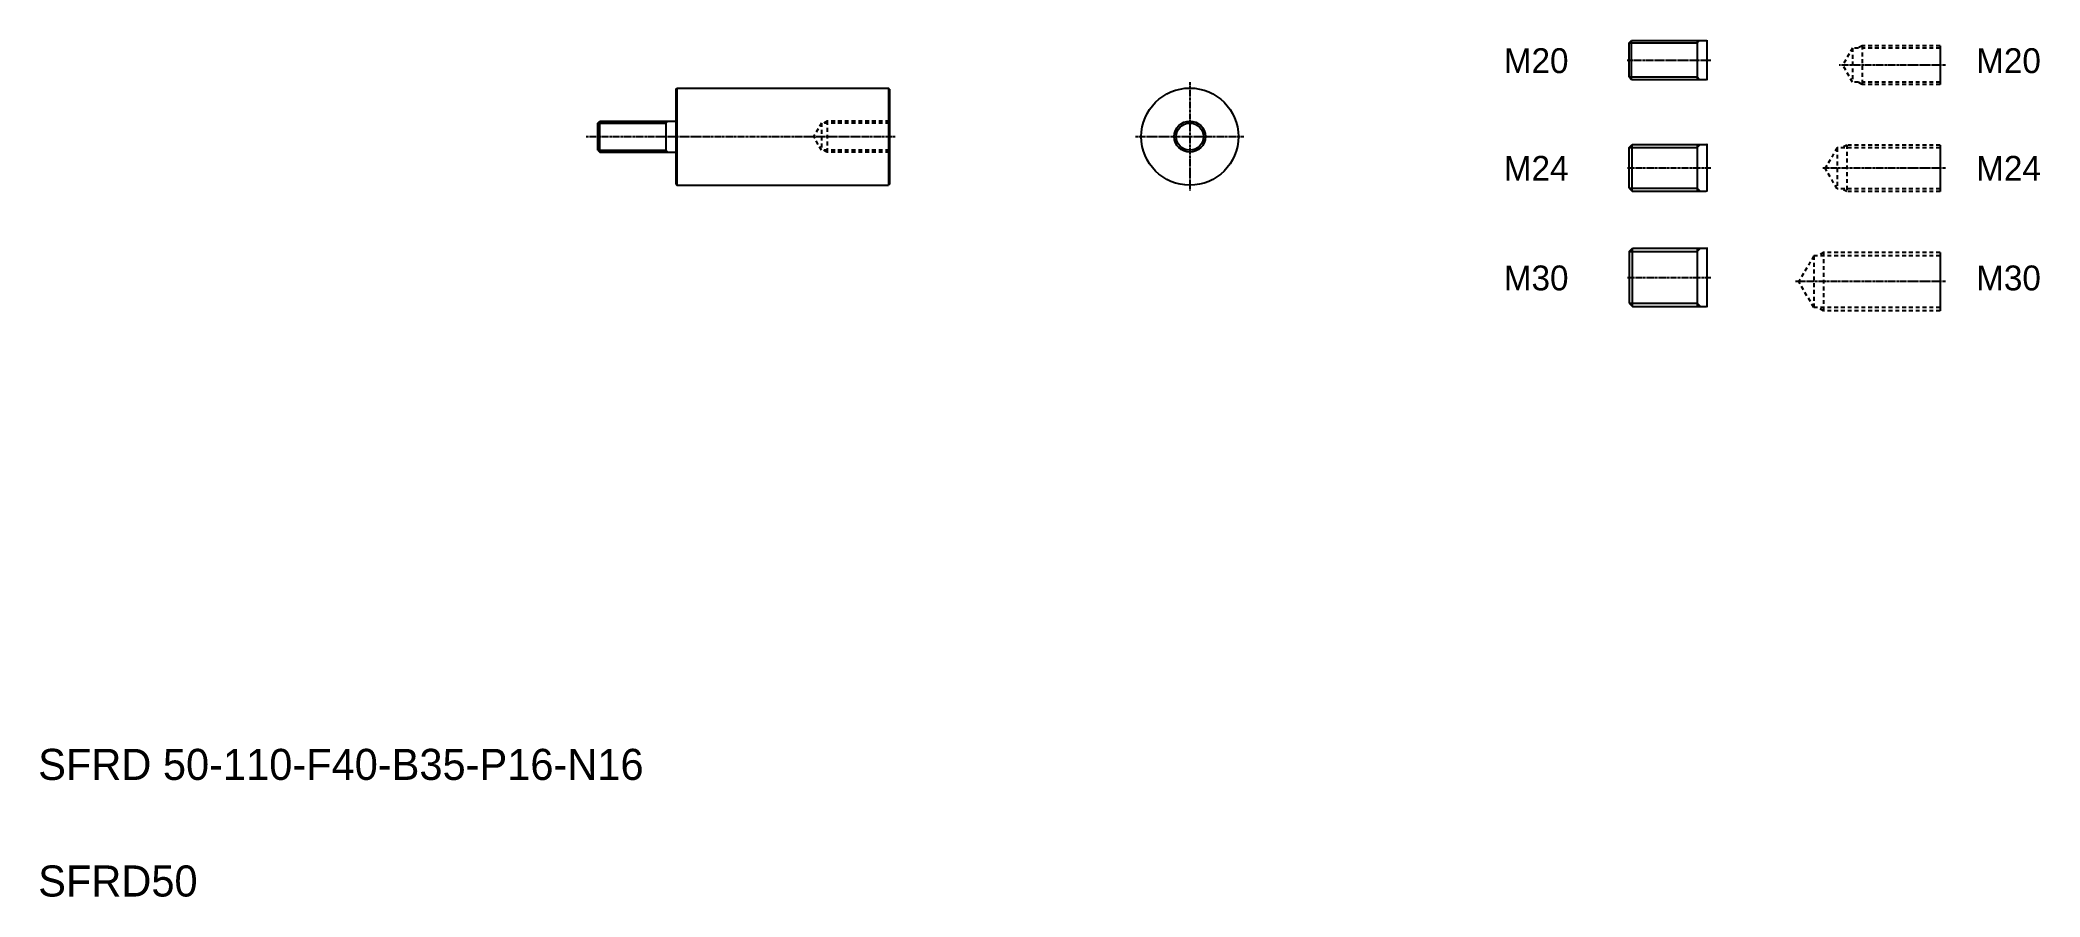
# Model space of a CAD drawing. Extents: x 74 to 1103, y 72 to 513.
import ezdxf

# ---------------------------------------------------------------- set-up
doc = ezdxf.new("R2010")
doc.units = 0
doc.linetypes.add('CENTER', pattern=[2, 1.25, -0.25, 0.25, -0.25])
doc.linetypes.add('DASHED', pattern=[3.5, 2, -1.5])
doc.layers.get('0').update_dxf_attribs({"linetype": 'CONTINUOUS'})
doc.layers.add('CENTER', color=1, linetype='CENTER')

msp = doc.modelspace()

# ---------------------------------------------------------------- linework, layer by layer
at = {"color": 7, "linetype": 'CONTINUOUS'}
for p, q in [((891.7, 511.4), (892.9, 512.6)), ((892.9, 512.6), (931.4, 512.6)), ((892.9, 492.6), (892.9, 512.6)), ((1051.7, 510), (1051.7, 490)), ((401, 487.7), (401.5, 488.2)), ((401, 487.7), (401, 438.7)), ((401.5, 488.2), (401.5, 438.2)), ((401.5, 488.2), (510.5, 488.2)), ((510.5, 488.2), (510.5, 438.2)), ((511, 487.7), (510.5, 488.2)), ((511, 487.7), (511, 438.7)), ((891.7, 493.9), (892.9, 492.6)), ((892.9, 492.6), (931.4, 492.6)), ((361, 470.2), (362, 471.2)), ((362, 471.2), (400.8, 471.2)), ((362, 455.2), (362, 471.2)), ((361, 456.2), (362, 455.2)), ((362, 455.2), (400.8, 455.2)), ((891.7, 457.7), (893.2, 459.2)), ((893.2, 435.2), (893.2, 459.2)), ((893.2, 459.2), (931.4, 459.2)), ((1051.7, 458.9), (1051.7, 434.9)), ((401, 438.7), (401.5, 438.2)), ((401.5, 438.2), (510.5, 438.2)), ((511, 438.7), (510.5, 438.2)), ((891.7, 436.7), (893.2, 435.2)), ((893.2, 435.2), (931.4, 435.2)), ((891.7, 404.1), (893.4, 405.8)), ((893.4, 405.8), (931.4, 405.8)), ((893.4, 375.8), (893.4, 405.8)), ((1051.7, 403.6), (1051.7, 373.6)), ((891.7, 377.6), (893.4, 375.8)), ((893.4, 375.8), (931.4, 375.8))]:
    msp.add_line(p, q, dxfattribs=at)
at = {"color": 3, "linetype": 'CONTINUOUS'}
for p, q in [((891.7, 511.4), (926.7, 511.4)), ((926.7, 511.4), (927.9, 512.6)), ((891.7, 493.9), (926.7, 493.9)), ((926.7, 493.9), (927.9, 492.6)), ((361, 470.2), (396, 470.2)), ((396, 470.2), (397, 471.2)), ((361, 456.2), (396, 456.2)), ((396, 456.2), (397, 455.2)), ((891.7, 457.7), (926.7, 457.7)), ((926.7, 457.7), (928.2, 459.2)), ((891.7, 436.7), (926.7, 436.7)), ((926.7, 436.7), (928.2, 435.2)), ((891.7, 404.1), (926.7, 404.1)), ((926.7, 404.1), (928.4, 405.8)), ((891.7, 377.6), (926.7, 377.6)), ((926.7, 377.6), (928.4, 375.8))]:
    msp.add_line(p, q, dxfattribs=at)
for p, q in [((891.7, 493.9), (891.7, 511.4)), ((511, 475.5), (511, 475.5)), ((361, 456.2), (361, 470.2)), ((511, 463.2), (511, 463.2)), ((891.7, 436.7), (891.7, 457.7)), ((891.7, 404.1), (891.7, 377.6))]:
    msp.add_line(p, q)
at = {"color": 7}
for p, q in [((926.7, 512.6), (926.7, 492.6)), ((931.7, 512.9), (931.7, 492.3)), ((396, 471.2), (396, 455.2)), ((926.7, 459.2), (926.7, 435.2)), ((931.7, 459.5), (931.7, 434.9)), ((926.7, 405.8), (926.7, 375.8)), ((931.7, 406.1), (931.7, 375.5))]:
    msp.add_line(p, q, dxfattribs=at)
at = {"color": 3, "linetype": 'DASHED'}
for p, q in [((1006.7, 508.8), (1001.6, 500)), ((1051.7, 508.8), (1006.7, 508.8)), ((1006.7, 508.8), (1006.7, 491.3)), ((1011.7, 510), (1009.5, 508.8)), ((1051.7, 510), (1011.7, 510)), ((1011.7, 510), (1011.7, 490)), ((1006.7, 491.3), (1001.6, 500)), ((1051.7, 491.3), (1006.7, 491.3)), ((1011.7, 490), (1009.5, 491.3)), ((1051.7, 490), (1011.7, 490)), ((476, 470.2), (472, 463.2)), ((476, 456.2), (472, 463.2)), ((511, 470.2), (476, 470.2)), ((476, 470.2), (476, 456.2)), ((479, 471.2), (477.3, 470.2)), ((511, 471.2), (479, 471.2)), ((479, 471.2), (479, 455.2)), ((511, 456.2), (476, 456.2)), ((479, 455.2), (477.3, 456.2)), ((511, 455.2), (479, 455.2)), ((998.7, 457.4), (992.6, 446.9)), ((998.7, 457.4), (998.7, 436.4)), ((1051.7, 457.4), (998.7, 457.4)), ((1003.7, 458.9), (1001.1, 457.4)), ((1003.7, 458.9), (1003.7, 434.9)), ((1051.7, 458.9), (1003.7, 458.9)), ((998.7, 436.4), (992.6, 446.9)), ((1051.7, 436.4), (998.7, 436.4)), ((1003.7, 434.9), (1001.1, 436.4)), ((1051.7, 434.9), (1003.7, 434.9)), ((986.7, 401.8), (979, 388.6)), ((1051.7, 401.8), (986.7, 401.8)), ((986.7, 401.8), (986.7, 375.3)), ((991.7, 403.6), (988.6, 401.8)), ((1051.7, 403.6), (991.7, 403.6)), ((991.7, 403.6), (991.7, 373.6)), ((986.7, 375.3), (979, 388.6)), ((1051.7, 375.3), (986.7, 375.3)), ((991.7, 373.6), (988.6, 375.3)), ((1051.7, 373.6), (991.7, 373.6))]:
    msp.add_line(p, q, dxfattribs=at)
at = {"color": 7, "linetype": 'CONTINUOUS'}
for radius in [25, 7]:
    msp.add_circle((665.6, 463.2), radius, dxfattribs=at)
at = {"color": 3, "linetype": 'CONTINUOUS'}
msp.add_circle((665.6, 463.2), 8, dxfattribs=at)
at = {"color": 7, "linetype": 'CONTINUOUS'}
for centre, radius, start, end in [((931.4, 512.9), 0.3, 270, 0), ((931.4, 492.3), 0.3, 0, 90), ((400.8, 471.4), 0.2, 270, 0), ((400.8, 455), 0.2, 0, 90), ((931.4, 459.5), 0.3, 270, 0), ((931.4, 434.9), 0.3, 0, 90), ((931.4, 406.1), 0.3, 270, 0), ((931.4, 375.5), 0.3, 0, 90)]:
    msp.add_arc(centre, radius, start, end, dxfattribs=at)
at = {"layer": 'CENTER', "color": 1, "linetype": 'CENTER'}
for p, q in [((890.7, 502.6), (933.8, 502.6)), ((1054.5, 500), (999.7, 500)), ((665.6, 491.2), (665.6, 435.2)), ((354.9, 463.2), (514, 463.2)), ((637.6, 463.2), (693.6, 463.2)), ((890.9, 447.2), (933.8, 447.2)), ((1054.5, 446.9), (991.3, 446.9)), ((890.9, 390.8), (933.8, 390.8)), ((1054.5, 388.6), (977.3, 388.6))]:
    msp.add_line(p, q, dxfattribs=at)

# ---------------------------------------------------------------- texts
for s, height, p in [('M20', 12.8, (827.2, 495.9)), ('M20', 12.8, (1070.3, 495.9)), ('M24', 12.8, (827.2, 440.5)), ('M24', 12.8, (1070.3, 440.5)), ('M30', 12.8, (827.2, 384.1)), ('M30', 12.8, (1070.3, 384.1)), ('SFRD 50-110-F40-B35-P16-N16', 16, (72.9, 132.2)), ('SFRD50', 16, (72.9, 72.2))]:
    msp.add_text(s, height=height).set_placement(p)

doc.saveas('drawing.dxf')
